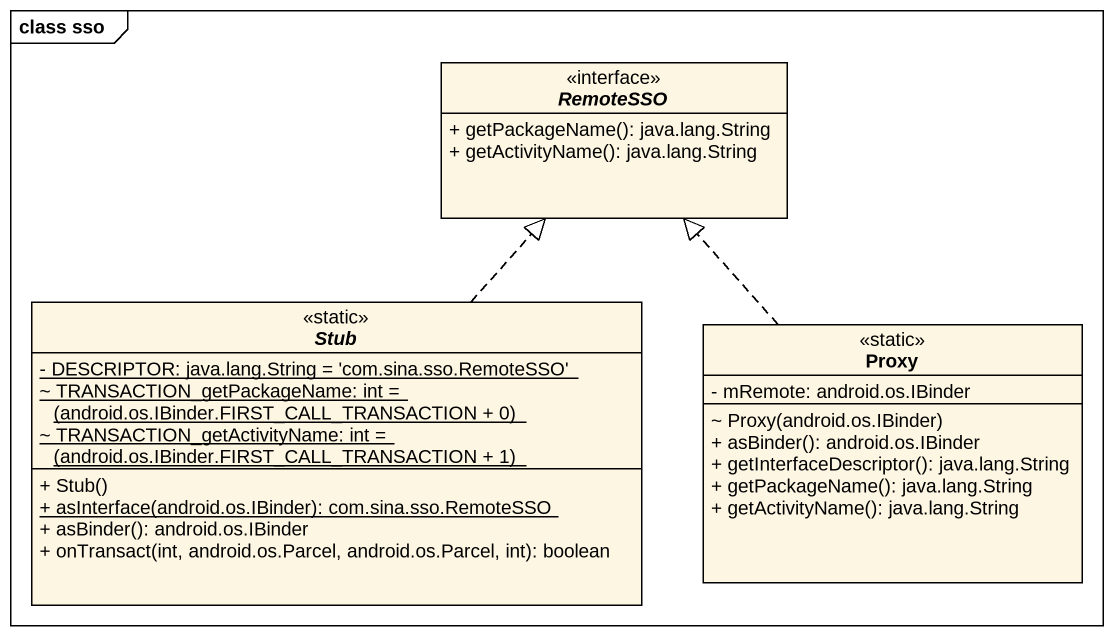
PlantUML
@startuml
mainframe class sso
hide circle
hide empty members
skinparam classAttributeIconSize 0
interface RemoteSSO <<interface>> {
  + getPackageName(): java.lang.String
  + getActivityName(): java.lang.String
}
abstract class Stub <<static>> {
  {static} - DESCRIPTOR: java.lang.String = 'com.sina.sso.RemoteSSO'
  {static} {field} ~ TRANSACTION_getPackageName: int = (android.os.IBinder.FIRST_CALL_TRANSACTION + 0)
  {static} {field} ~ TRANSACTION_getActivityName: int = (android.os.IBinder.FIRST_CALL_TRANSACTION + 1)
  + Stub()
  {static} + asInterface(android.os.IBinder): com.sina.sso.RemoteSSO
  + asBinder(): android.os.IBinder
  + onTransact(int, android.os.Parcel, android.os.Parcel, int): boolean
}
class Proxy <<static>> {
  - mRemote: android.os.IBinder
  ~ Proxy(android.os.IBinder)
  + asBinder(): android.os.IBinder
  + getInterfaceDescriptor(): java.lang.String
  + getPackageName(): java.lang.String
  + getActivityName(): java.lang.String
}
Stub .up.|> RemoteSSO
Proxy .up.|> RemoteSSO
@enduml
